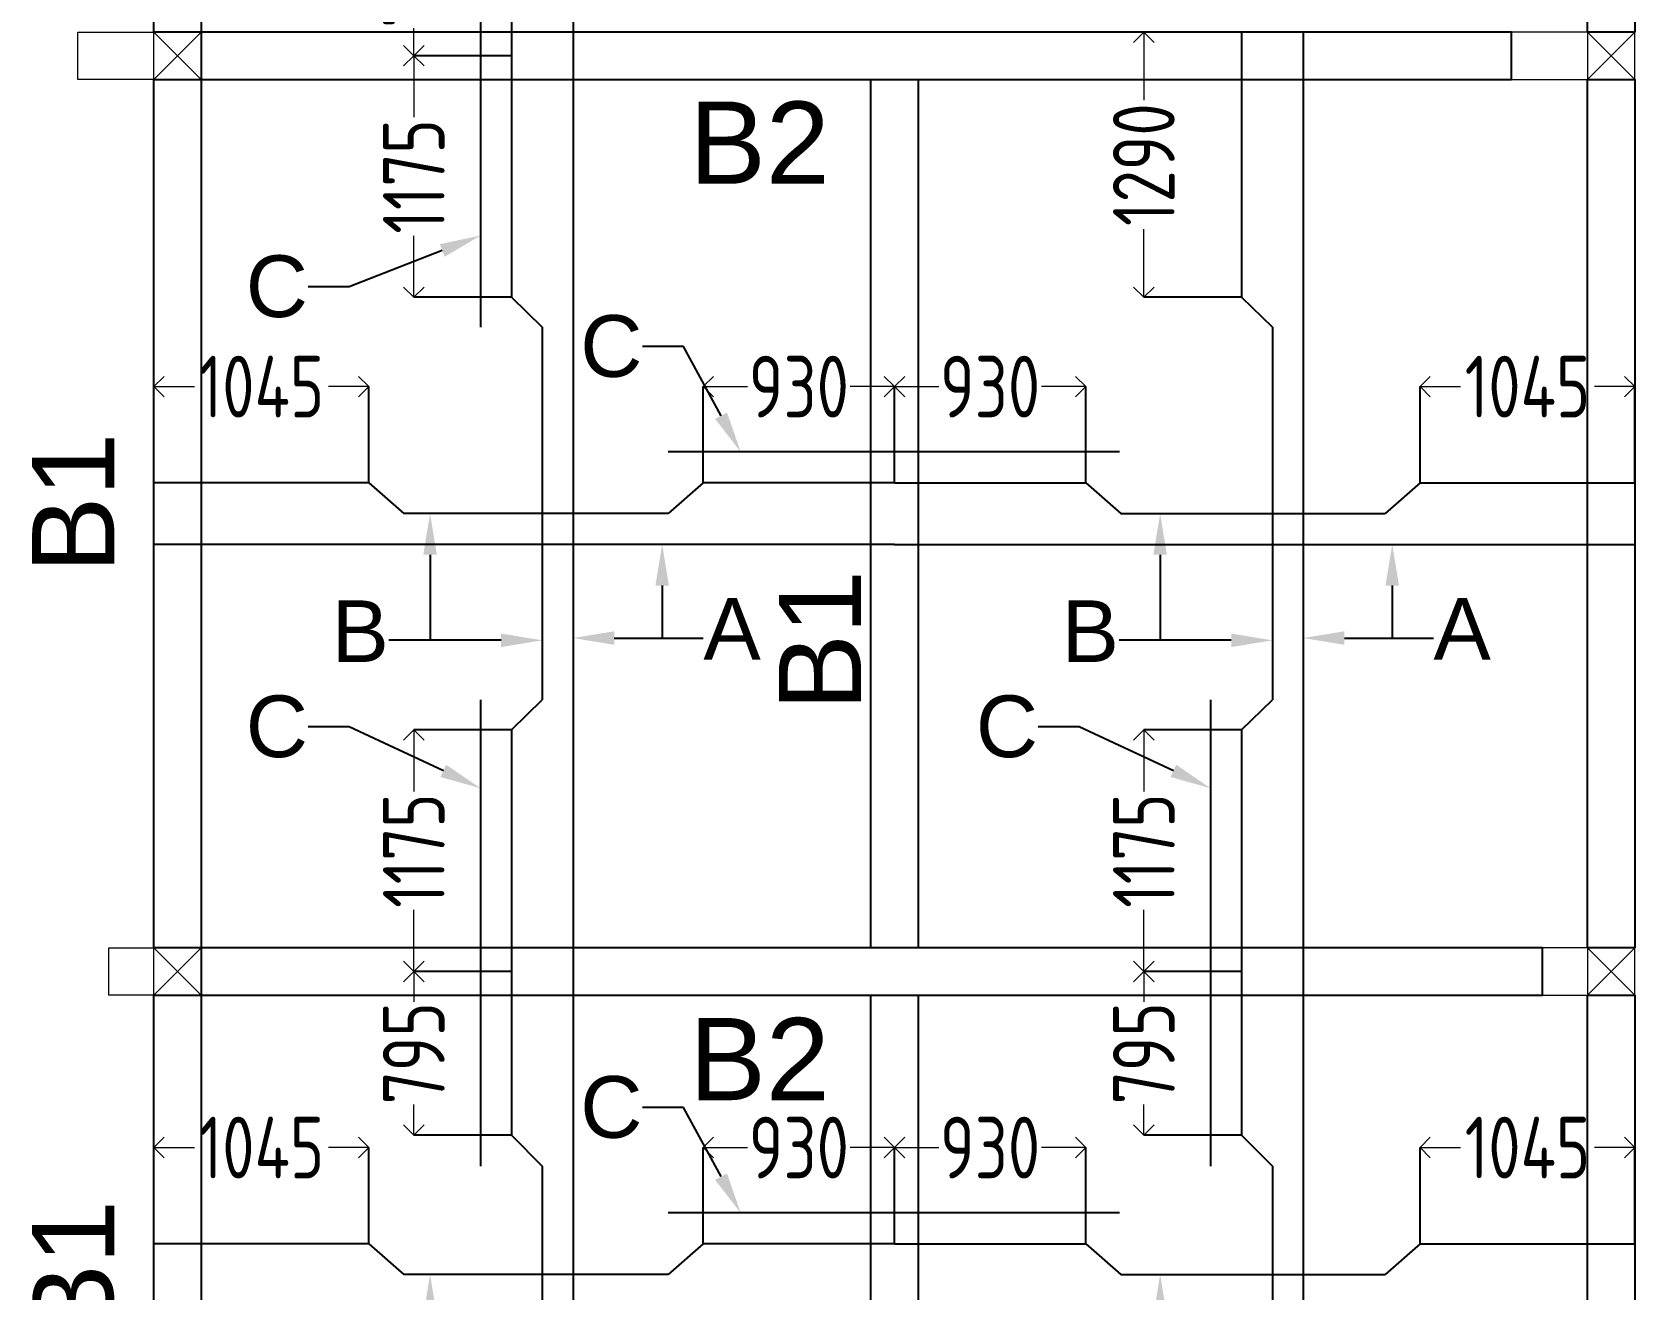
# Model space of a CAD drawing. Header units: inches. Extents: x -605 to 2991212, y -2872845 to 0.
# Drawn here: x 2795425 to 2803218, y -2662194 to -2656077 of the extents above; entities that cross this region are included whole.
import ezdxf
from ezdxf import colors
from ezdxf.entities.mleader import LeaderData, LeaderLine
from ezdxf.enums import TextEntityAlignment as Align
from ezdxf.math import Vec2, Vec3

# ---------------------------------------------------------------- set-up
doc = ezdxf.new("R2010")
doc.units = ezdxf.units.IN
doc.header["$LTSCALE"] = 600
doc.header["$MEASUREMENT"] = 0
doc.layers.add('RC BEAM', color=130, linetype='Continuous')
for name, color, linetype, lineweight in [('rDIMension', 1, 'Continuous', 18), ('rRCC 2', 40, 'Continuous', 15), ('rREINF 1', 1, 'Continuous', 25)]:
    doc.layers.add(name, color=color, linetype=linetype, lineweight=lineweight)
doc.styles.add('DIM', font='geniso.shx', dxfattribs={"width": 0.85})
doc.styles.get("Standard").update_dxf_attribs({"font": 'arial.ttf'})
doc.dimstyles.new('ST-100', dxfattribs={"dimscale": 100, "dimtxt": 2.5, "dimasz": 2, "dimexe": 0.18, "dimexo": 0.0625, "dimgap": 0.2, "dimtad": 0, "dimdec": 0, "dimzin": 0, "dimdsep": 46, "dimtxsty": 'DIM', "dimblk": 'OPEN90', "dimcen": 0.09, "dimclrd": 256, "dimclrt": 7, "dimadec": 0, "dimazin": 0, "dimtfac": 1, "dimtdec": 0, "dimtofl": 0, "dimtmove": 0, "dimatfit": 3, "dimldrblk": 'OPEN90', "dimfxl": 1, "dimtolj": 1, "dimtzin": 0, "dimlwd": -1, "dimarcsym": 0})

# ---------------------------------------------------------------- blocks, each defined once
blk = doc.blocks.new('_Open90')
at = {"color": 0, "linetype": 'ByBlock', "lineweight": -2}
for p, q in [((0, 0), (-1, 0)), ((-0.5, 0.5), (0, 0)), ((0, 0), (-0.5, -0.5))]:
    blk.add_line(p, q, dxfattribs=at)
blk = doc.blocks.new('*D2329')
at = {"layer": 'Defpoints', "color": 0}
for p in [(2796018.1, -2657801.3), (2796018.1, -2658268.6), (2797062.9, -2658268.6)]:
    blk.add_point(p, dxfattribs=at)
at = {"layer": 'rDIMension', "color": 0, "linetype": 'ByBlock', "lineweight": -2}
for p, q in [((2796018.1, -2658268.6), (2796018.1, -2657801.3)), ((2797062.9, -2658268.6), (2797062.9, -2657801.3))]:
    blk.add_line(p, q, dxfattribs=at)
at = {"layer": 'rDIMension'}
for p, q in [((2796118.1, -2657801.3), (2796214.5, -2657801.3)), ((2796962.9, -2657801.3), (2796866.5, -2657801.3))]:
    blk.add_line(p, q, dxfattribs=at)
at = {"layer": 'rDIMension', "xscale": 100, "yscale": 100, "zscale": 100, "rotation": 180}
blk.add_blockref('_Open90', (2796018.1, -2657801.3), dxfattribs=at)
at = {"layer": 'rDIMension', "xscale": 100, "yscale": 100, "zscale": 100}
blk.add_blockref('_Open90', (2797062.9, -2657801.3), dxfattribs=at)
at = {"layer": 'rDIMension', "color": 7, "insert": (2796540.5, -2657801.3), "char_height": 300, "attachment_point": 5, "style": 'DIM'}
blk.add_mtext('\\A1;1045', dxfattribs=at)
blk = doc.blocks.new('*D2330')
at = {"layer": 'Defpoints', "color": 0}
for p in [(2799618.1, -2657801.3), (2798688.4, -2658268.6), (2799618.1, -2658268.6)]:
    blk.add_point(p, dxfattribs=at)
at = {"layer": 'rDIMension', "color": 0, "linetype": 'ByBlock', "lineweight": -2}
for p, q in [((2798688.4, -2658268.6), (2798688.4, -2657801.3)), ((2799618.1, -2658268.6), (2799618.1, -2657801.3))]:
    blk.add_line(p, q, dxfattribs=at)
at = {"layer": 'rDIMension'}
for p, q in [((2798788.4, -2657801.3), (2798903.7, -2657801.3)), ((2799518.1, -2657801.3), (2799402.9, -2657801.3))]:
    blk.add_line(p, q, dxfattribs=at)
at = {"layer": 'rDIMension', "xscale": 100, "yscale": 100, "zscale": 100, "rotation": 180}
blk.add_blockref('_Open90', (2798688.4, -2657801.3), dxfattribs=at)
at = {"layer": 'rDIMension', "xscale": 100, "yscale": 100, "zscale": 100}
blk.add_blockref('_Open90', (2799618.1, -2657801.3), dxfattribs=at)
at = {"layer": 'rDIMension', "color": 7, "insert": (2799153.3, -2657801.3), "char_height": 300, "attachment_point": 5, "style": 'DIM'}
blk.add_mtext('\\A1;930', dxfattribs=at)
blk = doc.blocks.new('*D2331')
at = {"layer": 'Defpoints', "color": 0}
for p in [(2803218.2, -2657801.3), (2802173.4, -2658268.6), (2803218.2, -2658268.6)]:
    blk.add_point(p, dxfattribs=at)
at = {"layer": 'rDIMension', "color": 0, "linetype": 'ByBlock', "lineweight": -2}
for p, q in [((2802173.4, -2658268.6), (2802173.4, -2657801.3)), ((2803218.2, -2658268.6), (2803218.2, -2657801.3))]:
    blk.add_line(p, q, dxfattribs=at)
at = {"layer": 'rDIMension'}
for p, q in [((2802273.4, -2657801.3), (2802369.8, -2657801.3)), ((2803118.2, -2657801.3), (2803021.8, -2657801.3))]:
    blk.add_line(p, q, dxfattribs=at)
at = {"layer": 'rDIMension', "xscale": 100, "yscale": 100, "zscale": 100, "rotation": 180}
blk.add_blockref('_Open90', (2802173.4, -2657801.3), dxfattribs=at)
at = {"layer": 'rDIMension', "xscale": 100, "yscale": 100, "zscale": 100}
blk.add_blockref('_Open90', (2803218.2, -2657801.3), dxfattribs=at)
at = {"layer": 'rDIMension', "color": 7, "insert": (2802695.8, -2657801.3), "char_height": 300, "attachment_point": 5, "style": 'DIM'}
blk.add_mtext('\\A1;1045', dxfattribs=at)
blk = doc.blocks.new('*D2332')
at = {"layer": 'Defpoints', "color": 0}
for p in [(2799618.1, -2657801.3), (2799618.1, -2658268.6), (2800547.9, -2658268.6)]:
    blk.add_point(p, dxfattribs=at)
at = {"layer": 'rDIMension', "color": 0, "linetype": 'ByBlock', "lineweight": -2}
for p, q in [((2799618.1, -2658268.6), (2799618.1, -2657801.3)), ((2800547.9, -2658268.6), (2800547.9, -2657801.3))]:
    blk.add_line(p, q, dxfattribs=at)
at = {"layer": 'rDIMension'}
for p, q in [((2799718.1, -2657801.3), (2799833.4, -2657801.3)), ((2800447.9, -2657801.3), (2800332.6, -2657801.3))]:
    blk.add_line(p, q, dxfattribs=at)
at = {"layer": 'rDIMension', "xscale": 100, "yscale": 100, "zscale": 100, "rotation": 180}
blk.add_blockref('_Open90', (2799618.1, -2657801.3), dxfattribs=at)
at = {"layer": 'rDIMension', "xscale": 100, "yscale": 100, "zscale": 100}
blk.add_blockref('_Open90', (2800547.9, -2657801.3), dxfattribs=at)
at = {"layer": 'rDIMension', "color": 7, "insert": (2800083, -2657801.3), "char_height": 300, "attachment_point": 5, "style": 'DIM'}
blk.add_mtext('\\A1;930', dxfattribs=at)
blk = doc.blocks.new('*D2333')
at = {"layer": 'Defpoints', "color": 0}
for p in [(2796018.1, -2661501.3), (2796018.1, -2661968.6), (2797062.9, -2661968.6)]:
    blk.add_point(p, dxfattribs=at)
at = {"layer": 'rDIMension', "color": 0, "linetype": 'ByBlock', "lineweight": -2}
for p, q in [((2796018.1, -2661968.6), (2796018.1, -2661501.3)), ((2797062.9, -2661968.6), (2797062.9, -2661501.3))]:
    blk.add_line(p, q, dxfattribs=at)
at = {"layer": 'rDIMension'}
for p, q in [((2796118.1, -2661501.3), (2796214.5, -2661501.3)), ((2796962.9, -2661501.3), (2796866.5, -2661501.3))]:
    blk.add_line(p, q, dxfattribs=at)
at = {"layer": 'rDIMension', "xscale": 100, "yscale": 100, "zscale": 100, "rotation": 180}
blk.add_blockref('_Open90', (2796018.1, -2661501.3), dxfattribs=at)
at = {"layer": 'rDIMension', "xscale": 100, "yscale": 100, "zscale": 100}
blk.add_blockref('_Open90', (2797062.9, -2661501.3), dxfattribs=at)
at = {"layer": 'rDIMension', "color": 7, "insert": (2796540.5, -2661501.3), "char_height": 300, "attachment_point": 5, "style": 'DIM'}
blk.add_mtext('\\A1;1045', dxfattribs=at)
blk = doc.blocks.new('*D2334')
at = {"layer": 'Defpoints', "color": 0}
for p in [(2799618.1, -2661501.3), (2798688.4, -2661968.6), (2799618.1, -2661968.6)]:
    blk.add_point(p, dxfattribs=at)
at = {"layer": 'rDIMension', "color": 0, "linetype": 'ByBlock', "lineweight": -2}
for p, q in [((2798688.4, -2661968.6), (2798688.4, -2661501.3)), ((2799618.1, -2661968.6), (2799618.1, -2661501.3))]:
    blk.add_line(p, q, dxfattribs=at)
at = {"layer": 'rDIMension'}
for p, q in [((2798788.4, -2661501.3), (2798903.7, -2661501.3)), ((2799518.1, -2661501.3), (2799402.9, -2661501.3))]:
    blk.add_line(p, q, dxfattribs=at)
at = {"layer": 'rDIMension', "xscale": 100, "yscale": 100, "zscale": 100, "rotation": 180}
blk.add_blockref('_Open90', (2798688.4, -2661501.3), dxfattribs=at)
at = {"layer": 'rDIMension', "xscale": 100, "yscale": 100, "zscale": 100}
blk.add_blockref('_Open90', (2799618.1, -2661501.3), dxfattribs=at)
at = {"layer": 'rDIMension', "color": 7, "insert": (2799153.3, -2661501.3), "char_height": 300, "attachment_point": 5, "style": 'DIM'}
blk.add_mtext('\\A1;930', dxfattribs=at)
blk = doc.blocks.new('*D2335')
at = {"layer": 'Defpoints', "color": 0}
for p in [(2803218.2, -2661501.3), (2802173.4, -2661968.6), (2803218.2, -2661968.6)]:
    blk.add_point(p, dxfattribs=at)
at = {"layer": 'rDIMension', "color": 0, "linetype": 'ByBlock', "lineweight": -2}
for p, q in [((2802173.4, -2661968.6), (2802173.4, -2661501.3)), ((2803218.2, -2661968.6), (2803218.2, -2661501.3))]:
    blk.add_line(p, q, dxfattribs=at)
at = {"layer": 'rDIMension'}
for p, q in [((2802273.4, -2661501.3), (2802369.8, -2661501.3)), ((2803118.2, -2661501.3), (2803021.8, -2661501.3))]:
    blk.add_line(p, q, dxfattribs=at)
at = {"layer": 'rDIMension', "xscale": 100, "yscale": 100, "zscale": 100, "rotation": 180}
blk.add_blockref('_Open90', (2802173.4, -2661501.3), dxfattribs=at)
at = {"layer": 'rDIMension', "xscale": 100, "yscale": 100, "zscale": 100}
blk.add_blockref('_Open90', (2803218.2, -2661501.3), dxfattribs=at)
at = {"layer": 'rDIMension', "color": 7, "insert": (2802695.8, -2661501.3), "char_height": 300, "attachment_point": 5, "style": 'DIM'}
blk.add_mtext('\\A1;1045', dxfattribs=at)
blk = doc.blocks.new('*D2336')
at = {"layer": 'Defpoints', "color": 0}
for p in [(2799618.1, -2661501.3), (2799618.1, -2661968.6), (2800547.9, -2661968.6)]:
    blk.add_point(p, dxfattribs=at)
at = {"layer": 'rDIMension', "color": 0, "linetype": 'ByBlock', "lineweight": -2}
for p, q in [((2799618.1, -2661968.6), (2799618.1, -2661501.3)), ((2800547.9, -2661968.6), (2800547.9, -2661501.3))]:
    blk.add_line(p, q, dxfattribs=at)
at = {"layer": 'rDIMension'}
for p, q in [((2799718.1, -2661501.3), (2799833.4, -2661501.3)), ((2800447.9, -2661501.3), (2800332.6, -2661501.3))]:
    blk.add_line(p, q, dxfattribs=at)
at = {"layer": 'rDIMension', "xscale": 100, "yscale": 100, "zscale": 100, "rotation": 180}
blk.add_blockref('_Open90', (2799618.1, -2661501.3), dxfattribs=at)
at = {"layer": 'rDIMension', "xscale": 100, "yscale": 100, "zscale": 100}
blk.add_blockref('_Open90', (2800547.9, -2661501.3), dxfattribs=at)
at = {"layer": 'rDIMension', "color": 7, "insert": (2800083, -2661501.3), "char_height": 300, "attachment_point": 5, "style": 'DIM'}
blk.add_mtext('\\A1;930', dxfattribs=at)
blk = doc.blocks.new('*D2399')
at = {"layer": 'Defpoints', "color": 0}
for p in [(2797756, -2655477.3), (2797280.9, -2656192.3), (2797756, -2656192.3)]:
    blk.add_point(p, dxfattribs=at)
at = {"layer": 'rDIMension', "color": 0, "linetype": 'ByBlock', "lineweight": -2}
for p, q in [((2797756, -2655477.3), (2797280.9, -2655477.3)), ((2797756, -2656192.3), (2797280.9, -2656192.3))]:
    blk.add_line(p, q, dxfattribs=at)
at = {"layer": 'rDIMension'}
for p, q in [((2797280.9, -2655577.3), (2797280.9, -2655610.8)), ((2797280.9, -2656092.3), (2797280.9, -2656058.8))]:
    blk.add_line(p, q, dxfattribs=at)
at = {"layer": 'rDIMension', "xscale": 100, "yscale": 100, "zscale": 100}
for p, rotation in [((2797280.9, -2655477.3), 90), ((2797280.9, -2656192.3), 270)]:
    blk.add_blockref('_Open90', p, dxfattribs=dict(at, rotation=rotation))
at = {"layer": 'rDIMension', "color": 7, "insert": (2797280.9, -2655834.8), "char_height": 300, "attachment_point": 5, "rotation": 90, "style": 'DIM'}
blk.add_mtext('\\A1;715', dxfattribs=at)
blk = doc.blocks.new('*D2402')
at = {"layer": 'Defpoints', "color": 0}
for p in [(2797756, -2656192.3), (2797280.9, -2657366.9), (2797756, -2657366.9)]:
    blk.add_point(p, dxfattribs=at)
at = {"layer": 'rDIMension', "color": 0, "linetype": 'ByBlock', "lineweight": -2}
for p, q in [((2797756, -2656192.3), (2797280.9, -2656192.3)), ((2797756, -2657366.9), (2797280.9, -2657366.9))]:
    blk.add_line(p, q, dxfattribs=at)
at = {"layer": 'rDIMension'}
for p, q in [((2797280.9, -2656292.3), (2797280.9, -2656491.8)), ((2797280.9, -2657266.9), (2797280.9, -2657067.3))]:
    blk.add_line(p, q, dxfattribs=at)
at = {"layer": 'rDIMension', "xscale": 100, "yscale": 100, "zscale": 100}
for p, rotation in [((2797280.9, -2656192.3), 90), ((2797280.9, -2657366.9), 270)]:
    blk.add_blockref('_Open90', p, dxfattribs=dict(at, rotation=rotation))
at = {"layer": 'rDIMension', "color": 7, "insert": (2797280.9, -2656779.6), "char_height": 300, "attachment_point": 5, "rotation": 90, "style": 'DIM'}
blk.add_mtext('\\A1;1175', dxfattribs=at)
blk = doc.blocks.new('*D2403')
at = {"layer": 'Defpoints', "color": 0}
for p in [(2797756, -2659470.2), (2797280.9, -2660644.9), (2797756, -2660644.9)]:
    blk.add_point(p, dxfattribs=at)
at = {"layer": 'rDIMension', "color": 0, "linetype": 'ByBlock', "lineweight": -2}
for p, q in [((2797756, -2659470.2), (2797280.9, -2659470.2)), ((2797756, -2660644.9), (2797280.9, -2660644.9))]:
    blk.add_line(p, q, dxfattribs=at)
at = {"layer": 'rDIMension'}
for p, q in [((2797280.9, -2659570.2), (2797280.9, -2659769.8)), ((2797280.9, -2660544.9), (2797280.9, -2660345.3))]:
    blk.add_line(p, q, dxfattribs=at)
at = {"layer": 'rDIMension', "xscale": 100, "yscale": 100, "zscale": 100}
for p, rotation in [((2797280.9, -2659470.2), 90), ((2797280.9, -2660644.9), 270)]:
    blk.add_blockref('_Open90', p, dxfattribs=dict(at, rotation=rotation))
at = {"layer": 'rDIMension', "color": 7, "insert": (2797280.9, -2660057.6), "char_height": 300, "attachment_point": 5, "rotation": 90, "style": 'DIM'}
blk.add_mtext('\\A1;1175', dxfattribs=at)
blk = doc.blocks.new('*D2404')
at = {"layer": 'Defpoints', "color": 0}
for p in [(2801305.4, -2656077.3), (2800830.4, -2657366.9), (2801305.4, -2657366.9)]:
    blk.add_point(p, dxfattribs=at)
at = {"layer": 'rDIMension', "color": 0, "linetype": 'ByBlock', "lineweight": -2}
for p, q in [((2801305.4, -2656077.3), (2800830.4, -2656077.3)), ((2801305.4, -2657366.9), (2800830.4, -2657366.9))]:
    blk.add_line(p, q, dxfattribs=at)
at = {"layer": 'rDIMension'}
for p, q in [((2800830.4, -2656177.3), (2800830.4, -2656408.3)), ((2800830.4, -2657266.9), (2800830.4, -2657035.9))]:
    blk.add_line(p, q, dxfattribs=at)
at = {"layer": 'rDIMension', "xscale": 100, "yscale": 100, "zscale": 100}
for p, rotation in [((2800830.4, -2656077.3), 90), ((2800830.4, -2657366.9), 270)]:
    blk.add_blockref('_Open90', p, dxfattribs=dict(at, rotation=rotation))
at = {"layer": 'rDIMension', "color": 7, "insert": (2800830.4, -2656722.1), "char_height": 300, "attachment_point": 5, "rotation": 90, "style": 'DIM'}
blk.add_mtext('\\A1;1290', dxfattribs=at)
blk = doc.blocks.new('*D2405')
at = {"layer": 'Defpoints', "color": 0}
for p in [(2801305.4, -2659470.2), (2800830.4, -2660644.9), (2801305.4, -2660644.9)]:
    blk.add_point(p, dxfattribs=at)
at = {"layer": 'rDIMension', "color": 0, "linetype": 'ByBlock', "lineweight": -2}
for p, q in [((2801305.4, -2659470.2), (2800830.4, -2659470.2)), ((2801305.4, -2660644.9), (2800830.4, -2660644.9))]:
    blk.add_line(p, q, dxfattribs=at)
at = {"layer": 'rDIMension'}
for p, q in [((2800830.4, -2659570.2), (2800830.4, -2659769.8)), ((2800830.4, -2660544.9), (2800830.4, -2660345.3))]:
    blk.add_line(p, q, dxfattribs=at)
at = {"layer": 'rDIMension', "xscale": 100, "yscale": 100, "zscale": 100}
for p, rotation in [((2800830.4, -2659470.2), 90), ((2800830.4, -2660644.9), 270)]:
    blk.add_blockref('_Open90', p, dxfattribs=dict(at, rotation=rotation))
at = {"layer": 'rDIMension', "color": 7, "insert": (2800830.4, -2660057.6), "char_height": 300, "attachment_point": 5, "rotation": 90, "style": 'DIM'}
blk.add_mtext('\\A1;1175', dxfattribs=at)
blk = doc.blocks.new('*D2406')
at = {"layer": 'Defpoints', "color": 0}
for p in [(2797280.9, -2660644.9), (2797756, -2660644.9), (2797756, -2661440.2)]:
    blk.add_point(p, dxfattribs=at)
at = {"layer": 'rDIMension', "color": 0, "linetype": 'ByBlock', "lineweight": -2}
for p, q in [((2797756, -2660644.9), (2797280.9, -2660644.9)), ((2797756, -2661440.2), (2797280.9, -2661440.2))]:
    blk.add_line(p, q, dxfattribs=at)
at = {"layer": 'rDIMension'}
for p, q in [((2797280.9, -2660744.9), (2797280.9, -2660792.6)), ((2797280.9, -2661340.2), (2797280.9, -2661292.5))]:
    blk.add_line(p, q, dxfattribs=at)
at = {"layer": 'rDIMension', "xscale": 100, "yscale": 100, "zscale": 100}
for p, rotation in [((2797280.9, -2660644.9), 90), ((2797280.9, -2661440.2), 270)]:
    blk.add_blockref('_Open90', p, dxfattribs=dict(at, rotation=rotation))
at = {"layer": 'rDIMension', "color": 7, "insert": (2797280.9, -2661042.6), "char_height": 300, "attachment_point": 5, "rotation": 90, "style": 'DIM'}
blk.add_mtext('\\A1;795', dxfattribs=at)
blk = doc.blocks.new('*D2408')
at = {"layer": 'Defpoints', "color": 0}
for p in [(2800830.4, -2660644.9), (2801305.4, -2660644.9), (2801305.4, -2661440.2)]:
    blk.add_point(p, dxfattribs=at)
at = {"layer": 'rDIMension', "color": 0, "linetype": 'ByBlock', "lineweight": -2}
for p, q in [((2801305.4, -2660644.9), (2800830.4, -2660644.9)), ((2801305.4, -2661440.2), (2800830.4, -2661440.2))]:
    blk.add_line(p, q, dxfattribs=at)
at = {"layer": 'rDIMension'}
for p, q in [((2800830.4, -2660744.9), (2800830.4, -2660792.6)), ((2800830.4, -2661340.2), (2800830.4, -2661292.5))]:
    blk.add_line(p, q, dxfattribs=at)
at = {"layer": 'rDIMension', "xscale": 100, "yscale": 100, "zscale": 100}
for p, rotation in [((2800830.4, -2660644.9), 90), ((2800830.4, -2661440.2), 270)]:
    blk.add_blockref('_Open90', p, dxfattribs=dict(at, rotation=rotation))
at = {"layer": 'rDIMension', "color": 7, "insert": (2800830.4, -2661042.6), "char_height": 300, "attachment_point": 5, "rotation": 90, "style": 'DIM'}
blk.add_mtext('\\A1;795', dxfattribs=at)

msp = doc.modelspace()

# ---------------------------------------------------------------- linework, layer by layer
at = {"layer": 'RC BEAM', "color": 1}
for points in [[(2798056, -2653562.3), (2798056, -2656192.3)], [(2797606, -2655358.3), (2797606, -2657512.7)], [(2797756, -2655477.3), (2797756, -2656192.3)], [(2801305.4, -2656077.3), (2801305.4, -2657366.9)], [(2801605.4, -2656077.3), (2801605.4, -2660644.9)], [(2797756, -2656192.3), (2797756, -2657366.9)], [(2798056, -2656192.3), (2798056, -2660644.9)], [(2797756, -2657366.9), (2797906, -2657512.7)], [(2801305.4, -2657366.9), (2801455.4, -2657512.7)], [(2797906, -2657512.7), (2797906, -2659324.4)], [(2801455.4, -2657512.7), (2801455.4, -2659324.4)], [(2800712.7, -2658118.6), (2798517.3, -2658118.6)], [(2797062.9, -2658268.6), (2796018.1, -2658268.6)], [(2797062.9, -2658268.6), (2797233, -2658418.6)], [(2798688.4, -2658268.6), (2798517.3, -2658418.6)], [(2799618.1, -2658268.6), (2798688.4, -2658268.6)], [(2799618.1, -2658268.6), (2800547.9, -2658268.6)], [(2800547.9, -2658268.6), (2800719, -2658418.6)], [(2802173.4, -2658268.6), (2802003.3, -2658418.6)], [(2802173.4, -2658268.6), (2803218.2, -2658268.6)], [(2798517.3, -2658418.6), (2797233, -2658418.6)], [(2800719, -2658418.6), (2802003.3, -2658418.6)], [(2799618.1, -2658568.6), (2796018.1, -2658568.6)], [(2799618.1, -2658568.6), (2803218.2, -2658568.6)], [(2797606, -2659324.4), (2797606, -2661592.1)], [(2797756, -2659470.2), (2797906, -2659324.4)], [(2801155.4, -2659324.4), (2801155.4, -2661592.1)], [(2801305.4, -2659470.2), (2801455.4, -2659324.4)], [(2797756, -2659470.2), (2797756, -2660644.9)], [(2801305.4, -2659470.2), (2801305.4, -2660644.9)], [(2797756, -2660644.9), (2797756, -2661440.2)], [(2798056, -2660644.9), (2798056, -2663592.3)], [(2801305.4, -2660644.9), (2801305.4, -2661440.2)], [(2801605.4, -2660644.9), (2801605.4, -2663592.3)], [(2797756, -2661440.2), (2797906, -2661592.1)], [(2801305.4, -2661440.2), (2801455.4, -2661592.1)], [(2797906, -2661592.1), (2797906, -2662645.1)], [(2801455.4, -2661592.1), (2801455.4, -2662645.1)], [(2800712.7, -2661818.6), (2798517.3, -2661818.6)], [(2797062.9, -2661968.6), (2796018.1, -2661968.6)], [(2797062.9, -2661968.6), (2797233, -2662118.6)], [(2798688.4, -2661968.6), (2798517.3, -2662118.6)], [(2799618.1, -2661968.6), (2798688.4, -2661968.6)], [(2799618.1, -2661968.6), (2800547.9, -2661968.6)], [(2800547.9, -2661968.6), (2800719, -2662118.6)], [(2802173.4, -2661968.6), (2802003.3, -2662118.6)], [(2802173.4, -2661968.6), (2803218.2, -2661968.6)], [(2798517.3, -2662118.6), (2797233, -2662118.6)], [(2800719, -2662118.6), (2802003.3, -2662118.6)]]:
    msp.add_lwpolyline(points, dxfattribs=at)
at = {"layer": 'RC BEAM'}
for points in [[(2796248.1, -2656077.3), (2796018.1, -2656077.3), (2796018.1, -2653677.3), (2796248.1, -2653677.3)], [(2803218.2, -2656077.3), (2802988.2, -2656077.3), (2802988.2, -2653677.3), (2803218.2, -2653677.3)], [(2802618.2, -2656077.3), (2796248.1, -2656077.3), (2796248.1, -2656307.3), (2802618.2, -2656307.3)], [(2796248.1, -2660529.9), (2796018.1, -2660529.9), (2796018.1, -2656307.3), (2796248.1, -2656307.3)], [(2803218.2, -2660529.9), (2802988.2, -2660529.9), (2802988.2, -2656307.3), (2803218.2, -2656307.3)], [(2796248.1, -2660759.9), (2802768.2, -2660759.9), (2802768.2, -2660529.9), (2796248.1, -2660529.9)], [(2796248.1, -2663477.3), (2796018.1, -2663477.3), (2796018.1, -2660759.9), (2796248.1, -2660759.9)], [(2803218.2, -2663477.3), (2802988.2, -2663477.3), (2802988.2, -2660759.9), (2803218.2, -2660759.9)]]:
    msp.add_lwpolyline(points, close=True, dxfattribs=at)
at = {"layer": 'RC BEAM', "color": 4}
for points in [[(2799733.1, -2660529.9), (2799503.1, -2660529.9), (2799503.1, -2656307.3), (2799733.1, -2656307.3)], [(2799733.1, -2663477.3), (2799503.1, -2663477.3), (2799503.1, -2660759.9), (2799733.1, -2660759.9)]]:
    msp.add_lwpolyline(points, close=True, dxfattribs=at)
at = {"layer": 'rRCC 2', "color": 6}
for p, q in [((2796018.1, -2656077.3), (2796248.1, -2656307.3)), ((2796018.1, -2656307.3), (2796248.1, -2656077.3)), ((2803218.2, -2656077.3), (2802988.2, -2656307.3)), ((2803218.2, -2656307.3), (2802988.2, -2656077.3)), ((2796018.1, -2660529.9), (2796248.1, -2660759.9)), ((2796018.1, -2660759.9), (2796248.1, -2660529.9)), ((2803218.2, -2660529.9), (2802988.2, -2660759.9)), ((2803218.2, -2660759.9), (2802988.2, -2660529.9))]:
    msp.add_line(p, q, dxfattribs=at)
for points in [[(2795648.1, -2656307.3), (2795648.1, -2656077.3), (2796248.1, -2656077.3), (2796248.1, -2656307.3)], [(2796018.1, -2656077.3), (2796248.1, -2656077.3), (2796248.1, -2656307.3), (2796018.1, -2656307.3)], [(2803218.2, -2656307.3), (2803218.2, -2656077.3), (2802618.2, -2656077.3), (2802618.2, -2656307.3)], [(2803218.2, -2656077.3), (2802988.2, -2656077.3), (2802988.2, -2656307.3), (2803218.2, -2656307.3)], [(2795798.1, -2660759.9), (2795798.1, -2660529.9), (2796248.1, -2660529.9), (2796248.1, -2660759.9)], [(2796018.1, -2660529.9), (2796248.1, -2660529.9), (2796248.1, -2660759.9), (2796018.1, -2660759.9)], [(2803218.2, -2660759.9), (2803218.2, -2660529.9), (2802768.2, -2660529.9), (2802768.2, -2660759.9)], [(2803218.2, -2660529.9), (2802988.2, -2660529.9), (2802988.2, -2660759.9), (2803218.2, -2660759.9)]]:
    msp.add_lwpolyline(points, close=True, dxfattribs=at)

# ---------------------------------------------------------------- texts
at = {"layer": 'rRCC 2'}
for p in [(2798961.8, -2656615.1), (2798961.8, -2661071)]:
    msp.add_text('B2', height=400, dxfattribs=at).set_placement(p, align=Align.MIDDLE_CENTER)
for p in [(2795625.3, -2658366.9), (2799256.1, -2659035.3), (2795625.3, -2662098.4)]:
    msp.add_text('B1', height=400, rotation=90, dxfattribs=at).set_placement(p, align=Align.MIDDLE_CENTER)

# ---------------------------------------------------------------- dimensions: what is measured, and where the dimension line sits
at = {"layer": 'rDIMension', "color": 1, "linetype": 'ByBlock'}
for base, p1, p2, angle, picture, middle in [((2797280.9, -2656192.3), (2797756, -2655477.3), (2797756, -2656192.3), 90, '*D2399', (2797280.9, -2655834.8)), ((2800830.4, -2657366.9), (2801305.4, -2656077.3), (2801305.4, -2657366.9), 90, '*D2404', (2800830.4, -2656722.1)), ((2797280.9, -2657366.9), (2797756, -2656192.3), (2797756, -2657366.9), 90, '*D2402', (2797280.9, -2656779.6)), ((2799618.1, -2657801.3), (2800547.9, -2658268.6), (2799618.1, -2658268.6), 180, '*D2332', (2800083, -2657801.3)), ((2803218.2, -2657801.3), (2802173.4, -2658268.6), (2803218.2, -2658268.6), 180, '*D2331', (2802695.8, -2657801.3)), ((2797280.9, -2660644.9), (2797756, -2659470.2), (2797756, -2660644.9), 90, '*D2403', (2797280.9, -2660057.6)), ((2800830.4, -2660644.9), (2801305.4, -2659470.2), (2801305.4, -2660644.9), 90, '*D2405', (2800830.4, -2660057.6)), ((2797280.9, -2660644.9), (2797756, -2661440.2), (2797756, -2660644.9), 90, '*D2406', (2797280.9, -2661042.6)), ((2800830.4, -2660644.9), (2801305.4, -2661440.2), (2801305.4, -2660644.9), 90, '*D2408', (2800830.4, -2661042.6)), ((2799618.1, -2661501.3), (2800547.9, -2661968.6), (2799618.1, -2661968.6), 180, '*D2336', (2800083, -2661501.3)), ((2803218.2, -2661501.3), (2802173.4, -2661968.6), (2803218.2, -2661968.6), 180, '*D2335', (2802695.8, -2661501.3))]:
    dim = msp.add_linear_dim(base=base, p1=p1, p2=p2, angle=angle, dimstyle='ST-100', override={"dimtxt": 3, "dimasz": 1, "dimexe": 0, "dimexo": 0, "dimblk": 'Open90', "dimtmove": 1, "dimfxl": 1.25, "dimtfillclr": 256, "dimarcsym": 2}, dxfattribs=at)
    dim.commit()
    dim.dimension.update_dxf_attribs({"geometry": picture, "text_midpoint": middle})
for base, p1, p2, picture, middle in [((2796018.1, -2657801.3), (2797062.9, -2658268.6), (2796018.1, -2658268.6), '*D2329', (2796540.5, -2657801.3)), ((2799618.1, -2657801.3), (2798688.4, -2658268.6), (2799618.1, -2658268.6), '*D2330', (2799153.3, -2657801.3)), ((2796018.1, -2661501.3), (2797062.9, -2661968.6), (2796018.1, -2661968.6), '*D2333', (2796540.5, -2661501.3)), ((2799618.1, -2661501.3), (2798688.4, -2661968.6), (2799618.1, -2661968.6), '*D2334', (2799153.3, -2661501.3))]:
    dim = msp.add_linear_dim(base=base, p1=p1, p2=p2, dimstyle='ST-100', override={"dimtxt": 3, "dimasz": 1, "dimexe": 0, "dimexo": 0, "dimblk": 'Open90', "dimtmove": 1, "dimfxl": 1.25, "dimtfillclr": 256, "dimarcsym": 2}, dxfattribs=at)
    dim.commit()
    dim.dimension.update_dxf_attribs({"geometry": picture, "text_midpoint": middle})

# ---------------------------------------------------------------- leaders
at = {"layer": 'rREINF 1', "color": 3, "linetype": 'ByBlock'}
ml = msp.add_multileader_mtext('Standard', dxfattribs=at)
ml.set_content('C', color=3)
ml.set_leader_properties()
ml.build(insert=Vec2(0, 0))
ml.multileader.update_dxf_attribs({"text_top_attachment_type": 0, "text_bottom_attachment_type": 0, "dogleg_length": 200, "arrow_head_size": 200})
ctx = ml.context
ctx.base_point, ctx.char_height, ctx.arrow_head_size, ctx.landing_gap_size, ctx.plane_origin = Vec3(2796501.5, -2657315.6), 300, 200, 0.09, Vec3(2797184.6, -2658043)
ctx.text_align_type = 2
notes = []
notes.append((ctx, [(1, (1, 1, 0), (2796966.9, -2657315.6), (-1, 0), 200, [(0, [(2797606, -2657066.7)], 256, [])])]))
ctx.mtext.insert, ctx.mtext.alignment, ctx.mtext.flow_direction = Vec3(2796766.8, -2657163.1), 3, 5
ml = msp.add_multileader_mtext('Standard', dxfattribs=at)
ml.set_content('C', color=3)
ml.set_leader_properties()
ml.build(insert=Vec2(0, 0))
ml.multileader.update_dxf_attribs({"text_top_attachment_type": 0, "text_bottom_attachment_type": 0, "dogleg_length": 200, "arrow_head_size": 200})
ctx = ml.context
ctx.base_point, ctx.char_height, ctx.arrow_head_size, ctx.landing_gap_size, ctx.plane_origin = Vec3(2798127.6, -2657606.4), 300, 200, 0.09, Vec3(2798449, -2658606.4)
ctx.text_align_type = 2
notes.append((ctx, [(1, (1, 1, 0), (2798593, -2657606.4), (-1, 0), 200, [(0, [(2798870.4, -2658118.6)], 256, [])])]))
ctx.mtext.insert, ctx.mtext.alignment, ctx.mtext.flow_direction = Vec3(2798392.9, -2657453.8), 3, 5
ml = msp.add_multileader_mtext('Standard', dxfattribs=at)
ml.set_content('B', color=3)
ml.set_leader_properties()
ml.build(insert=Vec2(0, 0))
ml.multileader.update_dxf_attribs({"text_top_attachment_type": 0, "text_bottom_attachment_type": 0, "dogleg_length": 200, "arrow_head_size": 200})
ctx = ml.context
ctx.base_point, ctx.char_height, ctx.arrow_head_size, ctx.landing_gap_size, ctx.plane_origin = Vec3(2796933.6, -2659034.9), 300, 200, 0.09, Vec3(2797394.5, -2658441.7)
ctx.text_align_type = 2
notes.append((ctx, [(0, (1, 1, 0), (2797360.4, -2659034.9), (-1, 0), 200, [(0, [(2797360.4, -2658418.6)], 256, [])])]))
ctx.mtext.insert, ctx.mtext.alignment, ctx.mtext.flow_direction = Vec3(2797160.3, -2658840.5), 3, 5
ml = msp.add_multileader_mtext('Standard', dxfattribs=at)
ml.set_content('B', color=3)
ml.set_leader_properties()
ml.build(insert=Vec2(0, 0))
ml.multileader.update_dxf_attribs({"text_top_attachment_type": 0, "text_bottom_attachment_type": 0, "dogleg_length": 200, "arrow_head_size": 200})
ctx = ml.context
ctx.base_point, ctx.char_height, ctx.arrow_head_size, ctx.landing_gap_size, ctx.plane_origin = Vec3(2800483.1, -2659034.9), 300, 200, 0.09, Vec3(2800943.9, -2658441.7)
ctx.text_align_type = 2
notes.append((ctx, [(0, (1, 1, 0), (2800909.8, -2659034.9), (-1, 0), 200, [(0, [(2800909.8, -2658418.6)], 256, [])])]))
ctx.mtext.insert, ctx.mtext.alignment, ctx.mtext.flow_direction = Vec3(2800709.7, -2658840.5), 3, 5
ml = msp.add_multileader_mtext('Standard', dxfattribs=at)
ml.set_content('A', color=3)
ml.set_leader_properties()
ml.build(insert=Vec2(0, 0))
ml.multileader.update_dxf_attribs({"text_top_attachment_type": 0, "text_bottom_attachment_type": 0, "dogleg_length": 200, "arrow_head_size": 200})
ctx = ml.context
ctx.base_point, ctx.char_height, ctx.arrow_head_size, ctx.landing_gap_size, ctx.plane_origin = Vec3(2798688.8, -2659023.8), 300, 200, 0.09, Vec3(2798642.2, -2658430.6)
notes.append((ctx, [(0, (1, 1, 0), (2798488.8, -2659023.8), (1, 0), 200, [(0, [(2798488.8, -2658568.6)], 256, [])])]))
ctx.mtext.insert, ctx.mtext.flow_direction = Vec3(2798688.9, -2658829.4), 5
ml = msp.add_multileader_mtext('Standard', dxfattribs=at)
ml.set_content('A', color=3)
ml.set_leader_properties()
ml.build(insert=Vec2(0, 0))
ml.multileader.update_dxf_attribs({"text_top_attachment_type": 0, "text_bottom_attachment_type": 0, "dogleg_length": 200, "arrow_head_size": 200})
ctx = ml.context
ctx.base_point, ctx.char_height, ctx.arrow_head_size, ctx.landing_gap_size, ctx.plane_origin = Vec3(2802238.2, -2659023.8), 300, 200, 0.09, Vec3(2802191.6, -2658430.6)
notes.append((ctx, [(0, (1, 1, 0), (2802038.2, -2659023.8), (1, 0), 200, [(0, [(2802038.2, -2658568.6)], 256, [])])]))
ctx.mtext.insert, ctx.mtext.flow_direction = Vec3(2802238.3, -2658829.4), 5
ml = msp.add_multileader_mtext('Standard', dxfattribs=at)
ml.set_content('', color=3)
ml.set_leader_properties()
ml.build(insert=Vec2(0, 0))
ml.multileader.update_dxf_attribs({"text_top_attachment_type": 0, "text_bottom_attachment_type": 0, "dogleg_length": 200, "arrow_head_size": 200})
ctx = ml.context
ctx.base_point, ctx.char_height, ctx.arrow_head_size, ctx.landing_gap_size, ctx.plane_origin = Vec3(2797160.2, -2659034.9), 300, 200, 0.09, Vec3(2797963.7, -2659034.9)
ctx.text_align_type = 2
notes.append((ctx, [(0, (1, 1, 0), (2797360.4, -2659034.9), (-1, 0), 200, [(0, [(2797906, -2659034.9)], 256, [])])]))
ctx.mtext.insert, ctx.mtext.alignment, ctx.mtext.flow_direction = Vec3(2797160.3, -2658884.9), 3, 5
ml = msp.add_multileader_mtext('Standard', dxfattribs=at)
ml.set_content('', color=3)
ml.set_leader_properties()
ml.build(insert=Vec2(0, 0))
ml.multileader.update_dxf_attribs({"text_top_attachment_type": 0, "text_bottom_attachment_type": 0, "dogleg_length": 200, "arrow_head_size": 200})
ctx = ml.context
ctx.base_point, ctx.char_height, ctx.arrow_head_size, ctx.landing_gap_size, ctx.plane_origin = Vec3(2798688.8, -2659023.8), 300, 200, 0.09, Vec3(2798072.9, -2659023.8)
notes.append((ctx, [(0, (1, 1, 0), (2798488.8, -2659023.8), (1, 0), 200, [(0, [(2798056, -2659023.8)], 256, [])])]))
ctx.mtext.insert, ctx.mtext.flow_direction = Vec3(2798688.9, -2658873.8), 5
ml = msp.add_multileader_mtext('Standard', dxfattribs=at)
ml.set_content('', color=3)
ml.set_leader_properties()
ml.build(insert=Vec2(0, 0))
ml.multileader.update_dxf_attribs({"text_top_attachment_type": 0, "text_bottom_attachment_type": 0, "dogleg_length": 200, "arrow_head_size": 200})
ctx = ml.context
ctx.base_point, ctx.char_height, ctx.arrow_head_size, ctx.landing_gap_size, ctx.plane_origin = Vec3(2800709.6, -2659034.9), 300, 200, 0.09, Vec3(2801513.2, -2659034.9)
ctx.text_align_type = 2
notes.append((ctx, [(0, (1, 1, 0), (2800909.8, -2659034.9), (-1, 0), 200, [(0, [(2801455.4, -2659034.9)], 256, [])])]))
ctx.mtext.insert, ctx.mtext.alignment, ctx.mtext.flow_direction = Vec3(2800709.7, -2658884.9), 3, 5
ml = msp.add_multileader_mtext('Standard', dxfattribs=at)
ml.set_content('', color=3)
ml.set_leader_properties()
ml.build(insert=Vec2(0, 0))
ml.multileader.update_dxf_attribs({"text_top_attachment_type": 0, "text_bottom_attachment_type": 0, "dogleg_length": 200, "arrow_head_size": 200})
ctx = ml.context
ctx.base_point, ctx.char_height, ctx.arrow_head_size, ctx.landing_gap_size, ctx.plane_origin = Vec3(2802238.2, -2659023.8), 300, 200, 0.09, Vec3(2801622.4, -2659023.8)
notes.append((ctx, [(0, (1, 1, 0), (2802038.2, -2659023.8), (1, 0), 200, [(0, [(2801605.4, -2659023.8)], 256, [])])]))
ctx.mtext.insert, ctx.mtext.flow_direction = Vec3(2802238.3, -2658873.8), 5
ml = msp.add_multileader_mtext('Standard', dxfattribs=at)
ml.set_content('C', color=3)
ml.set_leader_properties()
ml.build(insert=Vec2(0, 0))
ml.multileader.update_dxf_attribs({"text_top_attachment_type": 0, "text_bottom_attachment_type": 0, "dogleg_length": 200, "arrow_head_size": 200})
ctx = ml.context
ctx.base_point, ctx.char_height, ctx.arrow_head_size, ctx.landing_gap_size, ctx.plane_origin = Vec3(2796501.5, -2659455.4), 300, 200, 0.09, Vec3(2797184.6, -2660182.8)
ctx.text_align_type = 2
notes.append((ctx, [(1, (1, 1, 0), (2796966.9, -2659455.4), (-1, 0), 200, [(0, [(2797606, -2659754.4)], 256, [])])]))
ctx.mtext.insert, ctx.mtext.alignment, ctx.mtext.flow_direction = Vec3(2796766.8, -2659302.9), 3, 5
ml = msp.add_multileader_mtext('Standard', dxfattribs=at)
ml.set_content('C', color=3)
ml.set_leader_properties()
ml.build(insert=Vec2(0, 0))
ml.multileader.update_dxf_attribs({"text_top_attachment_type": 0, "text_bottom_attachment_type": 0, "dogleg_length": 200, "arrow_head_size": 200})
ctx = ml.context
ctx.base_point, ctx.char_height, ctx.arrow_head_size, ctx.landing_gap_size, ctx.plane_origin = Vec3(2800050.9, -2659455.4), 300, 200, 0.09, Vec3(2800734, -2660182.8)
ctx.text_align_type = 2
notes.append((ctx, [(1, (1, 1, 0), (2800516.3, -2659455.4), (-1, 0), 200, [(0, [(2801155.4, -2659754.4)], 256, [])])]))
ctx.mtext.insert, ctx.mtext.alignment, ctx.mtext.flow_direction = Vec3(2800316.2, -2659302.9), 3, 5
ml = msp.add_multileader_mtext('Standard', dxfattribs=at)
ml.set_content('C', color=3)
ml.set_leader_properties()
ml.build(insert=Vec2(0, 0))
ml.multileader.update_dxf_attribs({"text_top_attachment_type": 0, "text_bottom_attachment_type": 0, "dogleg_length": 200, "arrow_head_size": 200})
ctx = ml.context
ctx.base_point, ctx.char_height, ctx.arrow_head_size, ctx.landing_gap_size, ctx.plane_origin = Vec3(2798127.6, -2661306.4), 300, 200, 0.09, Vec3(2798449, -2662306.4)
ctx.text_align_type = 2
notes.append((ctx, [(1, (1, 1, 0), (2798593, -2661306.4), (-1, 0), 200, [(0, [(2798870.4, -2661818.6)], 256, [])])]))
ctx.mtext.insert, ctx.mtext.alignment, ctx.mtext.flow_direction = Vec3(2798392.9, -2661153.8), 3, 5
ml = msp.add_multileader_mtext('Standard', dxfattribs=at)
ml.set_content('B', color=3)
ml.set_leader_properties()
ml.build(insert=Vec2(0, 0))
ml.multileader.update_dxf_attribs({"text_top_attachment_type": 0, "text_bottom_attachment_type": 0, "dogleg_length": 200, "arrow_head_size": 200})
ctx = ml.context
ctx.base_point, ctx.char_height, ctx.arrow_head_size, ctx.landing_gap_size, ctx.plane_origin = Vec3(2796933.6, -2662734.9), 300, 200, 0.09, Vec3(2797394.5, -2662141.7)
ctx.text_align_type = 2
notes.append((ctx, [(0, (1, 1, 0), (2797360.4, -2662734.9), (-1, 0), 200, [(0, [(2797360.4, -2662118.6)], 256, [])])]))
ctx.mtext.insert, ctx.mtext.alignment, ctx.mtext.flow_direction = Vec3(2797160.3, -2662540.5), 3, 5
ml = msp.add_multileader_mtext('Standard', dxfattribs=at)
ml.set_content('B', color=3)
ml.set_leader_properties()
ml.build(insert=Vec2(0, 0))
ml.multileader.update_dxf_attribs({"text_top_attachment_type": 0, "text_bottom_attachment_type": 0, "dogleg_length": 200, "arrow_head_size": 200})
ctx = ml.context
ctx.base_point, ctx.char_height, ctx.arrow_head_size, ctx.landing_gap_size, ctx.plane_origin = Vec3(2800483.1, -2662734.9), 300, 200, 0.09, Vec3(2800943.9, -2662141.7)
ctx.text_align_type = 2
notes.append((ctx, [(0, (1, 1, 0), (2800909.8, -2662734.9), (-1, 0), 200, [(0, [(2800909.8, -2662118.6)], 256, [])])]))
ctx.mtext.insert, ctx.mtext.alignment, ctx.mtext.flow_direction = Vec3(2800709.7, -2662540.5), 3, 5
for ctx, leaders in notes:
    for number, flags, end, landing, length, lines in leaders:
        leader = LeaderData()
        leader.index, (leader.has_last_leader_line, leader.has_dogleg_vector, leader.attachment_direction) = number, flags
        leader.last_leader_point, leader.dogleg_vector, leader.dogleg_length = Vec3(end), Vec3(landing), length
        for number, points, colour, breaks in lines:
            line = LeaderLine()
            line.index, line.vertices, line.color, line.breaks = number, Vec3.list(points), colors.encode_raw_color(colour), breaks
            leader.lines.append(line)
        ctx.leaders.append(leader)

doc.saveas('drawing.dxf')
